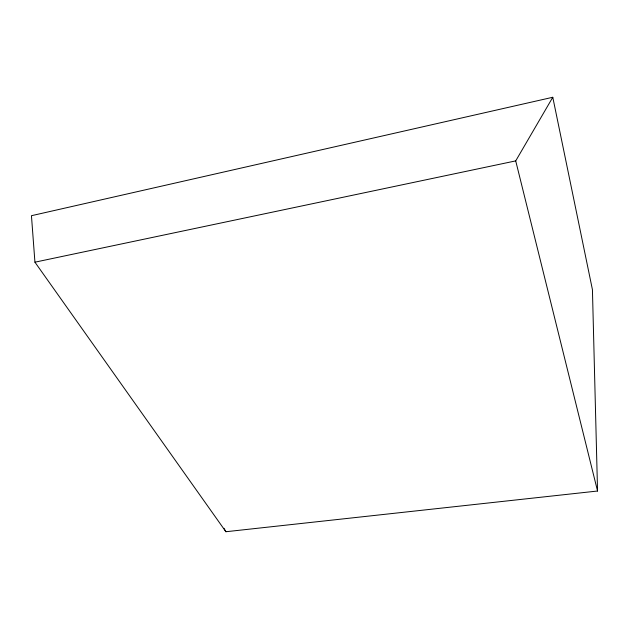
<?xml version="1.0" encoding="UTF-8"?>
<svg xmlns="http://www.w3.org/2000/svg" width="629" height="629" viewBox="0 0 629 629"><rect width="100%" height="100%" fill="white"/><g stroke="black" fill="none" stroke-linecap="round" stroke-linejoin="round"><path stroke-width="0.94" d="M597.55 491.021L515.717 160.89L552.781 97.267L31.45 215.7L34.933 262.183L225.89 531.733L597.55 491.021L592.432 289.662L552.781 97.267M34.933 262.183L515.717 160.89M223.987 528.297L225.89 531.733"/></g></svg>
